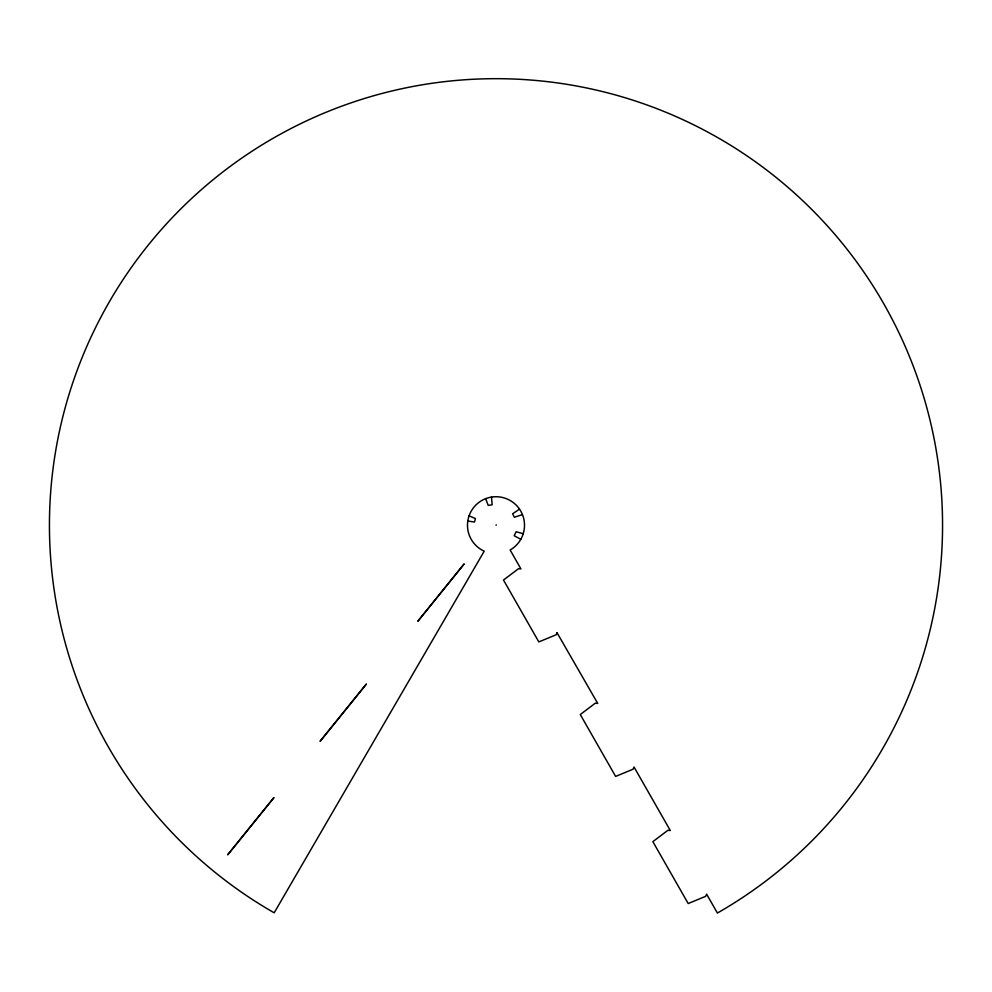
<?xml version="1.0" encoding="UTF-8"?>
<svg xmlns="http://www.w3.org/2000/svg" width="992" height="992" viewBox="0 0 992 992"><rect width="100%" height="100%" fill="white"/><g stroke="black" fill="none" stroke-linecap="round" stroke-linejoin="round"><path stroke-width="1.49" d="M519.498 509.107L512.628 513.819L514.327 517.216L522.462 514.625M467.79 521.048L474.511 522.04L475.391 518.543L469.08 515.84M523.206 533.733L516.15 531.737L514.178 535.73L520.812 539.276M485.621 498.678L488.238 505.399L492.144 504.792L491.511 497.079M496.335 524.929A2.207 2.207 0 0 1 496 525.239M557.008 632.685L556.276 634.719L538.83 641.911L503.49 580.035L518.556 568.652L520.936 568.924L510.136 550.002A28.508 28.508 0 0 0 517.291 506.28A28.508 28.508 0 0 0 473.035 508.326A28.508 28.508 0 0 0 484.208 551.192L274.176 912.801A446.549 446.549 0 0 1 153.648 238.514A446.549 446.549 0 0 1 838.637 238.861A446.549 446.549 0 0 1 717.402 913.037L706.626 894.152L705.647 896.334L688.2 903.538L652.86 841.65L667.926 830.279L670.307 830.54L634.049 767.039L633.07 769.222L615.623 776.414L580.283 714.538L595.349 703.167L597.73 703.427L557.008 632.685M273.842 797.717L227.8 854.682L273.842 797.717M366.246 684.195L320.205 741.173L366.246 684.195M464.033 564.088L417.992 621.054L464.033 564.088"/></g></svg>
